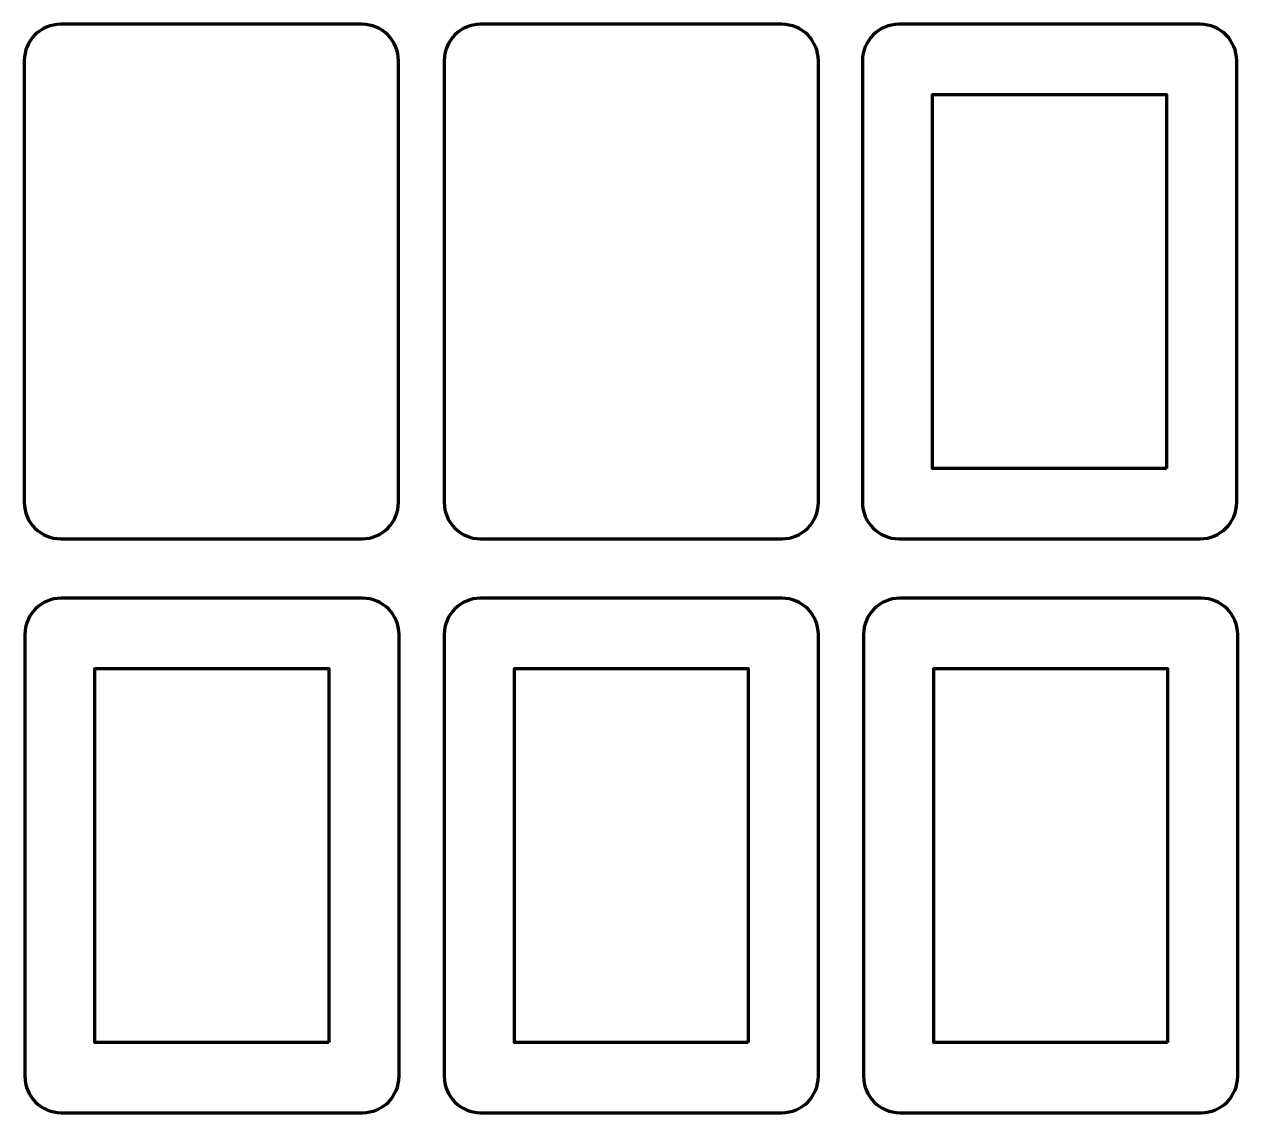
# Model space of a CAD drawing. Header units: millimetres. Extents: x -1433 to -914, y -180 to 285.
import ezdxf

# ---------------------------------------------------------------- set-up
doc = ezdxf.new("R2010")
doc.units = ezdxf.units.MM
doc.header["$MEASUREMENT"] = 0
doc.layers.add('Capa 1', color=7, linetype='Continuous', lineweight=0)

msp = doc.modelspace()

# ---------------------------------------------------------------- linework, layer by layer
at = {"layer": 'Capa 1', "color": 250, "lineweight": 106}
for points in [[(-944.18, 95.27), (-1044.18, 95.27), (-1044.18, 255.27), (-944.18, 255.27)], [(-1302.33, -150.12), (-1402.33, -150.12), (-1402.33, 9.88), (-1302.33, 9.88)], [(-1123.03, -150.12), (-1223.03, -150.12), (-1223.03, 9.88), (-1123.03, 9.88)], [(-943.73, -150.12), (-1043.73, -150.12), (-1043.73, 9.88), (-943.73, 9.88)]]:
    msp.add_lwpolyline(points, close=True, dxfattribs=at)
for points in [[(-1288.15, 65.27), (-1288.15, 65.27), (-1416.98, 65.27), (-1416.98, 65.27), (-1425.59, 65.27), (-1432.57, 72.25), (-1432.57, 80.85), (-1432.57, 80.85), (-1432.57, 269.68), (-1432.57, 269.68), (-1432.57, 278.29), (-1425.59, 285.27), (-1416.98, 285.27), (-1416.98, 285.27), (-1288.15, 285.27), (-1288.15, 285.27), (-1279.55, 285.27), (-1272.57, 278.29), (-1272.57, 269.68), (-1272.57, 269.68), (-1272.57, 80.85), (-1272.57, 80.85), (-1272.57, 72.25), (-1279.55, 65.27), (-1288.15, 65.27)], [(-1108.62, 65.27), (-1108.62, 65.27), (-1237.44, 65.27), (-1237.44, 65.27), (-1246.05, 65.27), (-1253.03, 72.25), (-1253.03, 80.85), (-1253.03, 80.85), (-1253.03, 269.68), (-1253.03, 269.68), (-1253.03, 278.29), (-1246.05, 285.27), (-1237.44, 285.27), (-1237.44, 285.27), (-1108.62, 285.27), (-1108.62, 285.27), (-1100.01, 285.27), (-1093.03, 278.29), (-1093.03, 269.68), (-1093.03, 269.68), (-1093.03, 80.85), (-1093.03, 80.85), (-1093.03, 72.25), (-1100.01, 65.27), (-1108.62, 65.27)], [(-929.77, 65.27), (-929.77, 65.27), (-1058.6, 65.27), (-1058.6, 65.27), (-1067.2, 65.27), (-1074.18, 72.25), (-1074.18, 80.85), (-1074.18, 80.85), (-1074.18, 269.68), (-1074.18, 269.68), (-1074.18, 278.29), (-1067.2, 285.27), (-1058.6, 285.27), (-1058.6, 285.27), (-929.77, 285.27), (-929.77, 285.27), (-921.16, 285.27), (-914.18, 278.29), (-914.18, 269.68), (-914.18, 269.68), (-914.18, 80.85), (-914.18, 80.85), (-914.18, 72.25), (-921.16, 65.27), (-929.77, 65.27)], [(-1287.92, -180.12), (-1287.92, -180.12), (-1416.74, -180.12), (-1416.74, -180.12), (-1425.35, -180.12), (-1432.33, -173.15), (-1432.33, -164.54), (-1432.33, -164.54), (-1432.33, 24.29), (-1432.33, 24.29), (-1432.33, 32.9), (-1425.35, 39.88), (-1416.74, 39.88), (-1416.74, 39.88), (-1287.92, 39.88), (-1287.92, 39.88), (-1279.31, 39.88), (-1272.33, 32.9), (-1272.33, 24.29), (-1272.33, 24.29), (-1272.33, -164.54), (-1272.33, -164.54), (-1272.33, -173.15), (-1279.31, -180.12), (-1287.92, -180.12)], [(-1108.62, -180.12), (-1108.62, -180.12), (-1237.44, -180.12), (-1237.44, -180.12), (-1246.05, -180.12), (-1253.03, -173.15), (-1253.03, -164.54), (-1253.03, -164.54), (-1253.03, 24.29), (-1253.03, 24.29), (-1253.03, 32.9), (-1246.05, 39.88), (-1237.44, 39.88), (-1237.44, 39.88), (-1108.62, 39.88), (-1108.62, 39.88), (-1100.01, 39.88), (-1093.03, 32.9), (-1093.03, 24.29), (-1093.03, 24.29), (-1093.03, -164.54), (-1093.03, -164.54), (-1093.03, -173.15), (-1100.01, -180.12), (-1108.62, -180.12)], [(-929.32, -180.12), (-929.32, -180.12), (-1058.14, -180.12), (-1058.14, -180.12), (-1066.75, -180.12), (-1073.73, -173.15), (-1073.73, -164.54), (-1073.73, -164.54), (-1073.73, 24.29), (-1073.73, 24.29), (-1073.73, 32.9), (-1066.75, 39.88), (-1058.14, 39.88), (-1058.14, 39.88), (-929.32, 39.88), (-929.32, 39.88), (-920.71, 39.88), (-913.73, 32.9), (-913.73, 24.29), (-913.73, 24.29), (-913.73, -164.54), (-913.73, -164.54), (-913.73, -173.15), (-920.71, -180.12), (-929.32, -180.12)]]:
    msp.add_open_spline(points, degree=3, knots=[0, 0, 0, 0, 1, 1, 1, 2, 2, 2, 3, 3, 3, 4, 4, 4, 5, 5, 5, 6, 6, 6, 7, 7, 7, 8, 8, 8, 8], dxfattribs=at)

doc.saveas('drawing.dxf')
